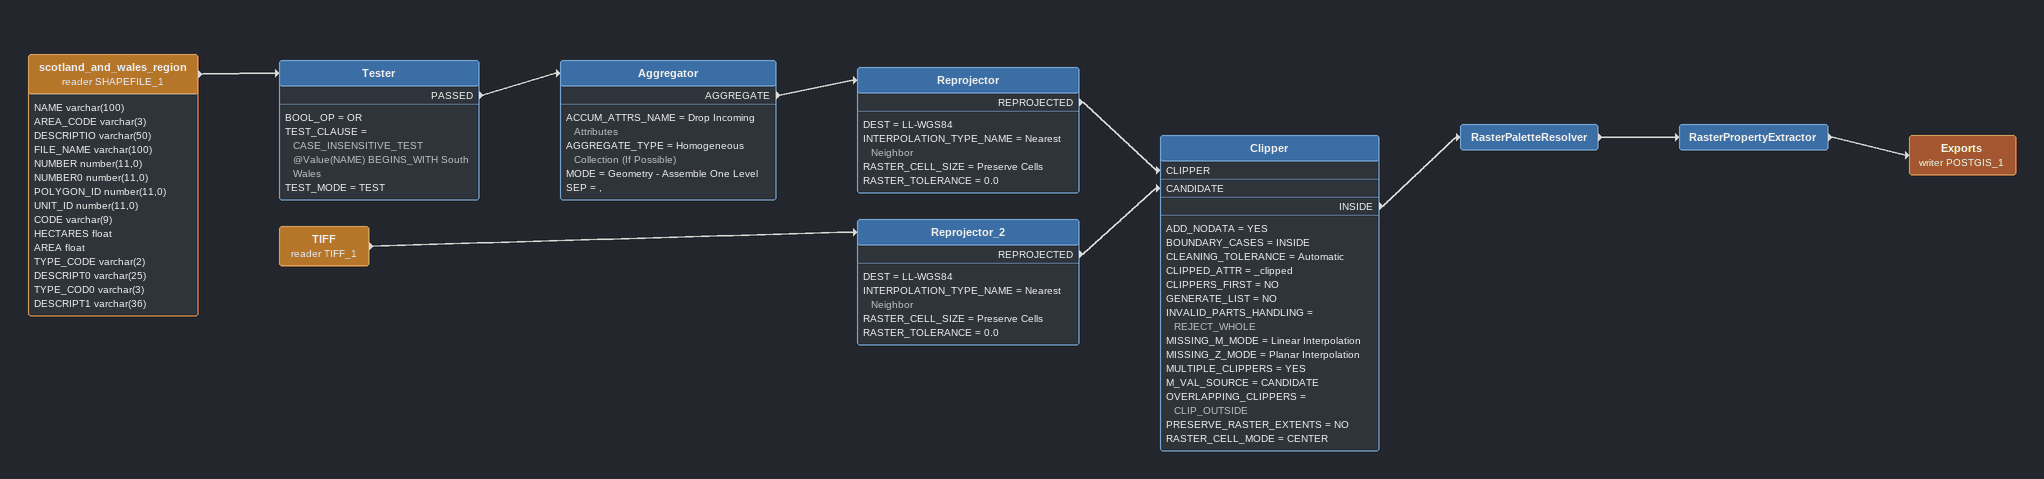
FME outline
scotland_and_wales_region (reader SHAPEFILE_1)
    attributes: NAME varchar(100), AREA_CODE varchar(3), DESCRIPTIO varchar(50), FILE_NAME varchar(100), NUMBER number(11,0), NUMBER0 number(11,0), POLYGON_ID number(11,0), UNIT_ID number(11,0), CODE varchar(9), HECTARES float, AREA float, TYPE_CODE varchar(2), DESCRIPT0 varchar(25), TYPE_COD0 varchar(3), DESCRIPT1 varchar(36)
    -> Tester
Tester
    BOOL_OP = OR
    TEST_CLAUSE = CASE_INSENSITIVE_TEST @Value(NAME) BEGINS_WITH South Wales
    TEST_MODE = TEST
    PASSED -> Aggregator
Aggregator
    ACCUM_ATTRS_NAME = Drop Incoming Attributes
    AGGREGATE_TYPE = Homogeneous Collection (If Possible)
    MODE = Geometry - Assemble One Level
    SEP = ,
    AGGREGATE -> Reprojector
Reprojector
    DEST = LL-WGS84
    INTERPOLATION_TYPE_NAME = Nearest Neighbor
    RASTER_CELL_SIZE = Preserve Cells
    RASTER_TOLERANCE = 0.0
    REPROJECTED -> Clipper [CLIPPER]
TIFF (reader TIFF_1)
    -> Reprojector_2
Reprojector_2
    DEST = LL-WGS84
    INTERPOLATION_TYPE_NAME = Nearest Neighbor
    RASTER_CELL_SIZE = Preserve Cells
    RASTER_TOLERANCE = 0.0
    REPROJECTED -> Clipper [CANDIDATE]
Clipper
    ADD_NODATA = YES
    BOUNDARY_CASES = INSIDE
    CLEANING_TOLERANCE = Automatic
    CLIPPED_ATTR = _clipped
    CLIPPERS_FIRST = NO
    GENERATE_LIST = NO
    INVALID_PARTS_HANDLING = REJECT_WHOLE
    MISSING_M_MODE = Linear Interpolation
    MISSING_Z_MODE = Planar Interpolation
    MULTIPLE_CLIPPERS = YES
    M_VAL_SOURCE = CANDIDATE
    OVERLAPPING_CLIPPERS = CLIP_OUTSIDE
    PRESERVE_RASTER_EXTENTS = NO
    RASTER_CELL_MODE = CENTER
    INSIDE -> RasterPaletteResolver
RasterPaletteResolver
    -> RasterPropertyExtractor
RasterPropertyExtractor
    -> Exports (writer POSTGIS_1)
Exports (writer POSTGIS_1)
